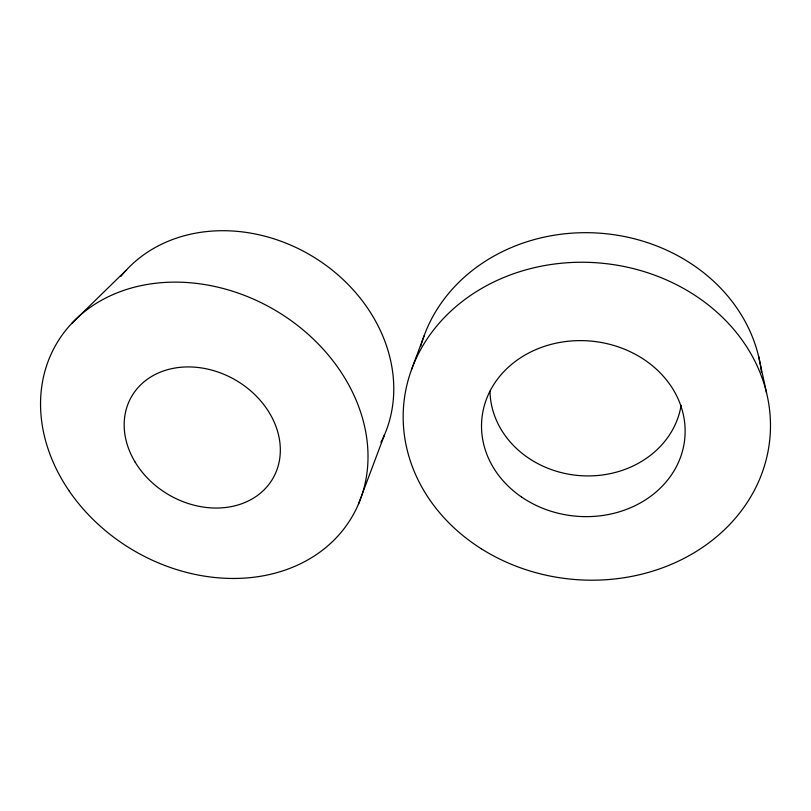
<?xml version="1.0" encoding="UTF-8"?>
<svg xmlns="http://www.w3.org/2000/svg" width="811" height="811" viewBox="0 0 811 811"><rect width="100%" height="100%" fill="white"/><g stroke="black" fill="none" stroke-linecap="round" stroke-linejoin="round"><path stroke-width="1.22" d="M411.501 369.694L424.052 335.926M358.401 504.28L384.536 434.747M71.49 323.66L126.628 269.769M758.579 356.242L766.547 392.879M420.747 346.277A173.341 152.093 4.4 0 1 600.738 233.254A173.341 152.093 4.4 0 1 761.458 372.381M681.118 405.318A96.124 84.232 4.6 0 1 580.007 475.631A96.124 84.232 4.6 0 1 489.986 391.206M120.859 276.46A154.759 130.581 31.3 0 1 316.371 258.76A154.759 130.581 31.3 0 1 380.927 442.35M481.328 548.783A183.864 158.733 5.4 0 0 769.761 439.643A183.864 158.733 5.4 0 0 509.369 275.284A183.864 158.733 5.4 0 0 481.328 548.783M521.514 496.991A101.943 87.872 5.6 0 0 684.291 442.471A101.943 87.872 5.6 0 0 544.161 346.439A101.943 87.872 5.6 0 0 521.514 496.991M69.3 491.142A171.243 139.411 30.3 0 0 352.045 516.84A171.243 139.411 30.3 0 0 191.508 282.877A171.243 139.411 30.3 0 0 69.3 491.142M135.092 462.047A81.658 66.37 30.2 0 0 270.327 482.464A81.658 66.37 30.2 0 0 201.361 367.92A81.658 66.37 30.2 0 0 135.092 462.047"/></g></svg>
